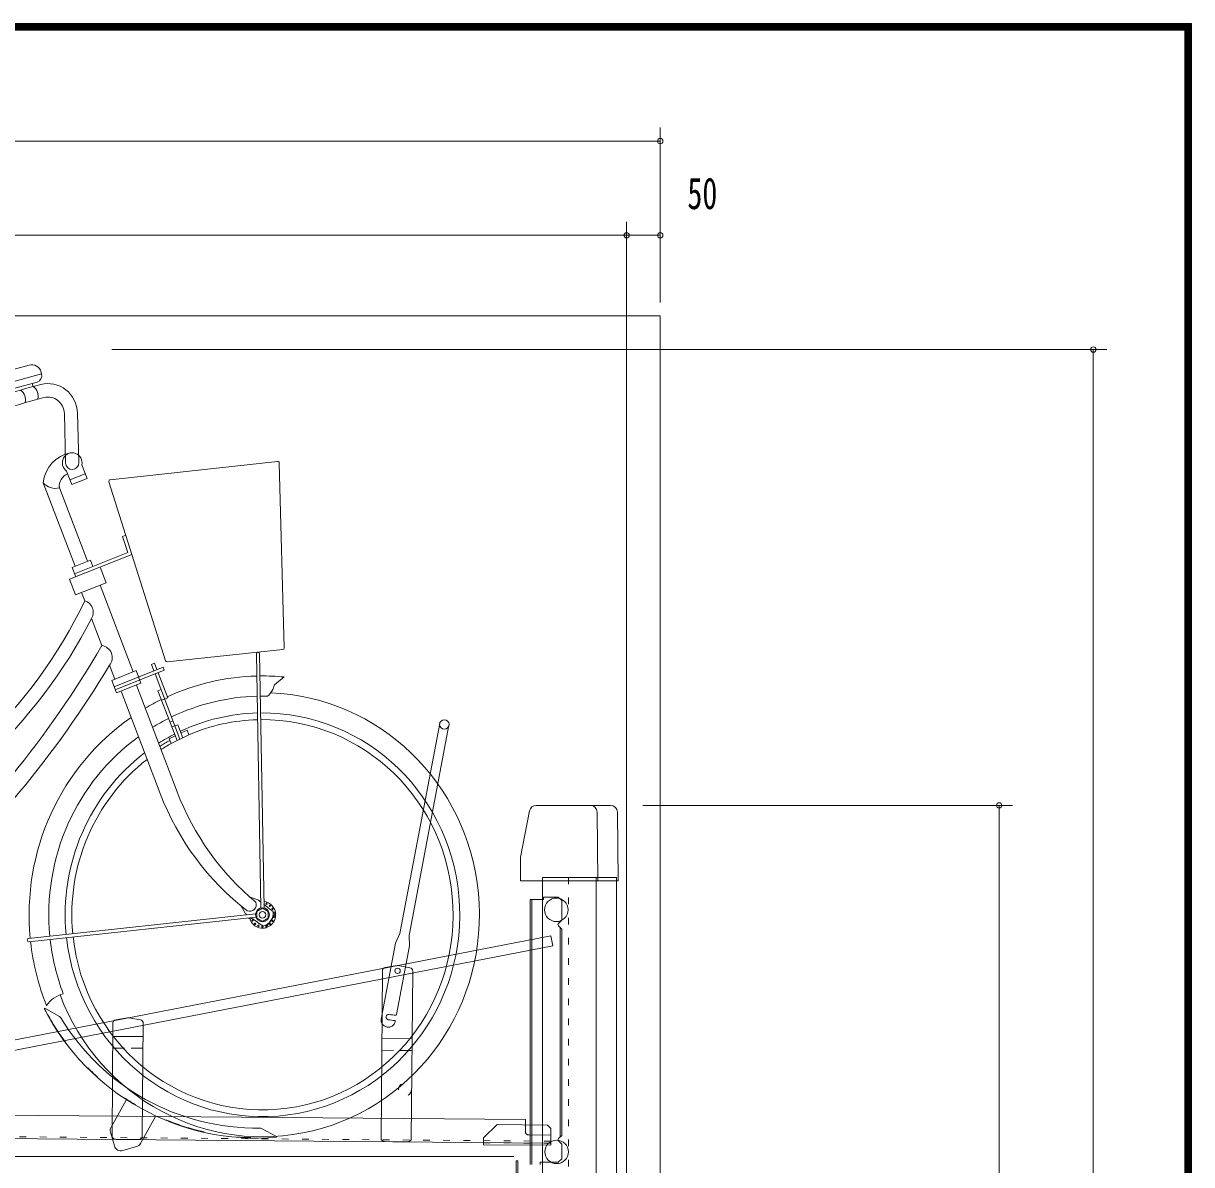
# Model space of a CAD drawing. Units: millimetres, scale not verified. Extents: x -5740 to 5740, y -4020 to 4020.
# Drawn here: x 4002 to 5740, y 2323 to 4020 of the extents above; entities that cross this region are included whole.
import ezdxf
from ezdxf.enums import TextEntityAlignment as Align

# ---------------------------------------------------------------- set-up
doc = ezdxf.new("R2010")
doc.units = ezdxf.units.MM
doc.header["$LTSCALE"] = 10
doc.linetypes.add('USER1', pattern=[3, 1, -2])
doc.linetypes.add('USER6', pattern=[25, 6, -5, 2, -5, 2, -5])
for name, color, linetype, lineweight in [('0-0_0', 7, 'Continuous', 18), ('0-2_2-03BODL', 7, 'Continuous', 18), ('0-B_2-F', 3, 'Continuous', 18), ('1-0_0-00', 4, 'Continuous', 18), ('1-1_2ラック-03BODL', 2, 'USER6', 18), ('1-3_2ラック-9上ラック', 7, 'Continuous', 18), ('1-4_2ラック-A上ラック架台', 3, 'Continuous', 18), ('1-5_2ラック-D上自転車１', 4, 'Continuous', 18)]:
    doc.layers.add(name, color=color, linetype=linetype, lineweight=lineweight)
doc.styles.add('ＭＳ ゴシック', font='')
doc.styles.get('ＭＳ ゴシック').set_extended_font_data('MS Gothic')

# ---------------------------------------------------------------- blocks, each defined once
blk = doc.blocks.new('ju')
at = {"layer": '1-5_2ラック-D上自転車１'}
for p, q in [((9951.28, 7731.78), (9927.73, 7725.13)), ((9930.17, 7697.29), (9963.14, 7706.6)), ((9956.07, 7704.61), (9957.36, 7699.85)), ((10003.83, 7659.86), (10005.71, 7586.15)), ((10025.24, 7586.67), (10023.36, 7660.38)), ((10014.76, 7553.92), (10007.05, 7574.14)), ((10037.51, 7563.01), (10029.8, 7583.23)), ((10072, 7561.29), (10320.65, 7588.56)), ((10330.76, 7311.09), (10323.35, 7586.14)), ((10019.84, 7432.65), (9972.47, 7556.77)), ((10012.1, 7560.9), (10034.85, 7570)), ((10014.76, 7553.92), (10037.51, 7563.01)), ((10069.94, 7558.03), (10154.19, 7292.16)), ((9996.36, 7549.15), (10038.04, 7439.93)), ((10090.48, 7477), (10095.04, 7478.82)), ((10098.03, 7453.18), (10090.48, 7477)), ((10018.84, 7421.52), (10098.03, 7453.18)), ((10104.1, 7450.23), (10011.52, 7413.22)), ((10042.59, 7441.75), (10015.29, 7430.83)), ((10046.14, 7432.43), (10042.59, 7441.75)), ((10015.29, 7430.83), (10020.62, 7416.86)), ((10065.91, 7408.13), (10057.02, 7431.41)), ((10011.52, 7413.22), (10020.41, 7389.94)), ((10020.41, 7389.94), (10065.91, 7408.13)), ((10056.81, 7404.49), (10106.04, 7275.5)), ((10034.28, 7381.08), (10029.51, 7393.57)), ((10059.62, 7314.67), (10044.26, 7354.92)), ((10156.77, 7290.44), (10328.57, 7308.54)), ((10295.76, 6924.39), (10289.25, 7302.1)), ((10294.13, 7302.18), (10300.65, 6924.47)), ((10078.74, 7264.59), (10070.82, 7285.32)), ((10110.59, 7277.32), (10074.19, 7262.77)), ((10074.19, 7262.77), (10081.29, 7244.14)), ((10117.7, 7258.69), (10110.59, 7277.32)), ((10138.67, 7272.44), (10175.7, 7175.43)), ((10157.44, 7237), (10143.22, 7274.26)), ((10316.02, 7256.46), (10330.5, 7267.91)), ((10081.29, 7244.14), (10117.7, 7258.69)), ((10146.21, 7094.66), (10088.12, 7246.87)), ((10110.87, 7255.96), (10171.41, 7097.33)), ((10143.01, 7247.34), (10147.56, 7249.16)), ((10171.28, 7173.26), (10143.01, 7247.34)), ((10157.44, 7237), (10148.34, 7233.36)), ((10160.79, 7200.76), (10165.34, 7202.58)), ((10294.15, 6935.24), (10279.02, 6941.01)), ((9950.57, 6879.13), (10288.22, 6915.65)), ((10273.35, 6915.79), (10266.07, 6927.88)), ((10290.04, 6909.4), (10290.12, 6919.21)), ((10290.12, 6919.21), (10298.46, 6924.05)), ((10298.46, 6924.05), (10306.73, 6919.07)), ((10318.22, 6916.48), (10303.08, 6894.38)), ((10306.73, 6919.07), (10306.65, 6909.26)), ((10288.73, 6910.68), (9951.08, 6874.16)), ((10277.28, 6909.44), (10279.69, 6908.4)), ((10298.31, 6904.42), (10290.04, 6909.4)), ((10306.65, 6909.26), (10298.31, 6904.42))]:
    blk.add_line(p, q, dxfattribs=at)
for points in [[(9917.51, 7706.68), (9918.16, 7704.27), (9969.96, 7718.9), (9969.31, 7721.32)], [(10079.52, 7248.79), (10152.33, 7277.9), (10150.55, 7282.56), (10077.74, 7253.45)], [(10136.89, 7277.1), (10133.34, 7286.41), (10137.89, 7288.23), (10141.45, 7278.92)], [(10180.11, 7177.6), (10172.75, 7196.89), (10163.53, 7193.57)], [(10162.45, 7168.91), (10159.78, 7175.92), (10168.61, 7180.26)], [(10177.44, 7184.61), (10186.27, 7188.95), (10188.95, 7181.95), (10162.45, 7168.91)]]:
    blk.add_lwpolyline(points, dxfattribs=at)
for centre, major_axis, start_param, end_param in [((9955.18, 7717.32), (0, 15), 4.9813714, 6.5521677), ((9960.54, 7716.24), (0, 10), 3.4105524, 4.9813487), ((10207.89, 6733.28), (-0.3, 1000), 0.2470742, 0.3104784), ((9949.1, 7686.19), (0, 16.07), 4.3797697, 5.7291479), ((9979.41, 7659.21), (-0.01, 45), 4.7381414, 6.530252), ((10207.89, 6733.28), (-0.3, 980), 0.2470739, 0.3097852), ((9930.27, 7680.86), (0, 16.07), 4.3820392, 5.7291479), ((9979.41, 7659.21), (-0.01, 25), 4.7381478, 6.5302584), ((10021.09, 7551.88), (-0.02, 50), 0.1646877, 1.4727104), ((10015.47, 7586.41), (0, 15), 4.4987906, 8.8117542), ((10015.47, 7586.41), (0, 10), 1.5965416, 4.7381342), ((10320.91, 7586.07), (0, 2.5), 4.7396754, 6.389688), ((9990.65, 7573.45), (-0.01, 25), 2.3015147, 3.3768695), ((10015.77, 7551.41), (-0.01, 20), 0.374646, 1.6838927), ((10072.26, 7558.8), (0, 2.5), 0.1065027, 1.8841201), ((9386.77, 7709.23), (-0.22, 739.5), 3.5278487, 4.2523257), ((10029.76, 7364.2), (-0.01, 17.5), 4.15316, 6.0158052), ((9386.77, 7709.23), (-0.23, 760.5), 3.5264958, 4.2274587), ((8811.47, 8076.76), (-0.45, 1487.5), 3.8550332, 4.1741963), ((10057.29, 7296.83), (-0.01, 18), 4.0188882, 6.1500328), ((10291.69, 7302.14), (0, 2.5), 4.7297932, 7.8713856), ((10328.32, 7311.03), (0, 2.5), 3.2438761, 4.739633), ((8811.47, 8076.76), (-0.46, 1512.5), 3.8544255, 4.1614171), ((10156.52, 7292.93), (0, 2.5), 1.8840572, 3.2438761), ((10298.38, 6914.23), (-0.11, 355.2), 0.0243886, 0.4197447), ((10298.38, 6914.23), (-0.11, 355.2), 6.1901975, 6.2934973), ((10298.38, 6914.23), (-0.1, 330.2), 1.9393887, 6.2453577), ((10287.34, 7262.6), (-0.01, 30), 3.8248574, 4.5057593), ((10298.38, 6914.23), (-0.11, 355.2), 0.4479527, 0.5259071), ((10298.38, 6914.23), (-0.1, 325.2), 0.0250395, 0.4395499), ((10298.38, 6914.23), (-0.1, 325.2), 6.2593832, 6.2928493), ((10298.38, 6914.23), (-0.09, 300.2), 1.6841167, 6.2922093), ((10298.38, 6914.23), (-0.09, 300.2), 0.02568, 0.4284879), ((10298.38, 6914.23), (-0.11, 355.2), 0.5975906, 1.6687486), ((10298.38, 6914.23), (-0.09, 290.2), 1.6844019, 6.2919207), ((10298.38, 6914.23), (-0.1, 325.2), 0.4549688, 0.5402285), ((10298.38, 6914.23), (-0.09, 290.2), 0.0259649, 0.3959422), ((10298.38, 6914.23), (-0.1, 325.2), 0.6188088, 1.6681007), ((10298.38, 6914.23), (-0.09, 300.2), 0.4618898, 0.5543827), ((10298.38, 6914.23), (-0.09, 295.2), 0.4974909, 0.557505), ((10298.38, 6914.23), (-0.09, 290.2), 0.4996627, 0.5607373), ((10298.38, 6914.23), (-0.09, 300.2), 0.6398406, 1.6674607), ((10298.38, 6914.23), (-0.09, 290.2), 0.649305, 1.6671718), ((10510.24, 7240.2), (-0.12, 400), 1.9428761, 2.4977768), ((10535.45, 7242.86), (-0.12, 400), 1.9428761, 2.4576204), ((10279.36, 6929.49), (0, 10), 2.7629702, 5.0450622), ((10298.38, 6914.23), (-0.01, 20), 1.8011, 6.1751927), ((10535.45, 7242.86), (-0.12, 395), 2.4610186, 2.4706888), ((10510.24, 7240.2), (-0.12, 405), 2.4994664, 2.505814), ((10294.84, 6916.78), (-0.01, 20), 3.3857142, 4.8332871), ((10535.45, 7242.86), (-0.12, 395), 2.4869695, 2.5308956), ((10510.24, 7240.2), (-0.12, 405), 2.5242955, 2.5798443), ((9950.83, 6876.64), (0, 2.5), 0.1050448, 3.2466372), ((10298.38, 6914.23), (-0.11, 355.2), 1.6828256, 1.96047), ((10298.38, 6914.23), (-0.1, 325.2), 1.6834762, 1.9409684), ((10010.11, 6757.32), (-0.01, 40), 0.2034178, 0.9917619)]:
    blk.add_ellipse(centre, major_axis=major_axis, ratio=0.97706, start_param=start_param, end_param=end_param, dxfattribs=at)
for centre, major_axis in [((10304.36, 6930.63), (0, 1)), ((10298.38, 6914.23), (0, 10.5)), ((10298.38, 6914.23), (0, 5)), ((10309.48, 6927.55), (0, 1)), ((10313.26, 6922.86), (0, 1)), ((10315.24, 6917.13), (0, 1)), ((10283.51, 6905.61), (0, 1)), ((10287.29, 6900.92), (0, 1)), ((10292.41, 6897.84), (0, 1)), ((10298.24, 6896.73), (0, 1)), ((10304.1, 6897.74), (0, 1)), ((10309.27, 6900.74), (0, 1)), ((10313.12, 6905.36), (0, 1)), ((10315.2, 6911.05), (0, 1))]:
    blk.add_ellipse(centre, major_axis=major_axis, ratio=0.97706, dxfattribs=at)
blk = doc.blocks.new('akyg')
at = {"layer": '1-1_2ラック-03BODL'}
blk.add_arc((10289.34, 6937.11), 354.45, 207.22617, 274.82017, dxfattribs=at)
at = {"layer": '1-3_2ラック-9上ラック', "color": 3}
for p, q in [((10561.91, 7198.62), (10502.62, 6886.2)), ((10575.66, 7196.01), (10516.38, 6883.59)), ((10496.39, 6872.11), (10502.62, 6886.2)), ((10517.02, 6868.2), (10516.38, 6883.59)), ((10496.39, 6872.11), (10474.95, 6759.13)), ((10517.02, 6868.2), (10497.57, 6765.73)), ((10482.91, 6747.44), (10483.89, 6747.26)), ((10495.69, 6755.81), (10495.58, 6755.22))]:
    blk.add_line(p, q, dxfattribs=at)
at = {"layer": '1-3_2ラック-9上ラック'}
for p, q in [((10716.29, 6937.12), (10696.29, 6937.12)), ((10696.29, 6937.12), (10696.29, 6542.62)), ((10698.79, 6937.12), (10698.79, 6542.62)), ((10738.29, 6940.62), (10716.29, 6940.62)), ((10716.29, 6940.62), (10716.29, 6937.12)), ((10743.29, 6935.62), (10738.29, 6940.62)), ((10743.29, 6935.62), (10743.29, 6906.15)), ((10738.52, 6901.39), (10743.29, 6906.15)), ((10743.29, 6893.08), (10738.52, 6897.85)), ((10727.37, 6883.01), (9303.99, 6606.43)), ((10730.23, 6868.29), (10727.37, 6883.01)), ((10740.79, 6895.58), (10740.79, 6583.65)), ((10743.29, 6893.08), (10743.29, 6586.15)), ((10730.23, 6868.29), (9306.85, 6591.7)), ((10474.67, 6582.05), (10476.74, 6830.96)), ((10498.44, 6838.79), (10480.92, 6835.85)), ((10500.18, 6838.78), (10517.65, 6835.54)), ((10519.67, 6581.68), (10521.74, 6830.59)), ((9973.62, 6774.67), (9974.51, 6775.13)), ((9996.48, 6762.96), (9974.51, 6775.13)), ((10097.78, 6761.12), (10080.26, 6758.18)), ((10099.52, 6761.11), (10116.99, 6757.88)), ((10074.69, 6585.38), (10076.08, 6753.29)), ((10119.68, 6585.01), (10121.08, 6752.92)), ((10075.92, 6733.38), (10120.92, 6733)), ((10475.9, 6730.05), (10520.9, 6729.67)), ((10075.77, 6716.06), (10093.3, 6715.91)), ((10103.24, 6715.83), (10120.77, 6715.68)), ((10475.76, 6712.73), (10493.29, 6712.58)), ((10503.23, 6712.5), (10520.76, 6712.35)), ((10073.18, 6598.37), (10095.46, 6638.61)), ((8977.47, 6624.02), (10689.41, 6609.77)), ((10116.92, 6574.15), (10139.2, 6614.39)), ((10647.35, 6602.12), (10627.18, 6582.29)), ((10647.35, 6602.12), (10722.34, 6601.49)), ((10689.41, 6609.77), (10689.26, 6591.77)), ((10727.3, 6596.45), (10722.34, 6601.49)), ((8977.18, 6589.02), (10727.12, 6574.45)), ((10078.17, 6570.38), (10072.31, 6590.77)), ((10297.13, 6596.47), (10319.09, 6584.31)), ((10319.18, 6583.31), (10319.09, 6584.31)), ((10694.22, 6586.73), (10727.22, 6586.45)), ((10727.09, 6571.45), (10727.3, 6596.45)), ((10727.22, 6586.45), (10727.12, 6574.45)), ((10743.29, 6586.15), (10738.52, 6581.39)), ((10079.64, 6580.34), (10114.64, 6580.05)), ((10090.54, 6563.53), (10110.93, 6569.38)), ((10479.63, 6577.01), (10514.63, 6576.72)), ((10627.1, 6572.29), (10627.18, 6582.29)), ((10627.1, 6572.29), (10727.09, 6571.45)), ((10743.29, 6573.08), (10738.52, 6577.85)), ((10743.29, 6551.12), (10743.29, 6573.08)), ((10743.29, 6551.12), (10738.29, 6546.12)), ((10711.29, 6546.12), (10738.29, 6546.12)), ((10711.29, 6546.12), (10711.29, 6542.62))]:
    blk.add_line(p, q, dxfattribs=at)
at = {"layer": '1-3_2ラック-9上ラック', "linetype": 'USER1'}
for p, q in [((8977.2, 6592.02), (10727.14, 6577.45)), ((10627.12, 6575.29), (10727.12, 6574.45))]:
    blk.add_line(p, q, dxfattribs=at)
at = {"layer": '1-3_2ラック-9上ラック', "color": 3}
for centre, radius in [((10568.79, 7197.32), 7), ((10499.24, 6830.86), 4)]:
    blk.add_circle(centre, radius, dxfattribs=at)
at = {"layer": '1-3_2ラック-9上ラック'}
for centre in [(10735.29, 6921.62), (10735.79, 6561.62)]:
    blk.add_circle(centre, 17.5, dxfattribs=at)
at = {"layer": '1-3_2ラック-9上ラック', "linetype": 'USER1'}
blk.add_circle((10510.27, 6654.26), 9.6, dxfattribs=at)
at = {"layer": '1-3_2ラック-9上ラック'}
for centre, radius, start, end in [((10740.29, 6899.62), 2.5, 135, 225), ((10481.74, 6830.92), 5, 99.52317, 179.52317), ((10499.27, 6833.86), 5, 79.52317, 99.52317), ((10516.74, 6830.63), 5, 359.52317, 79.52317), ((10289.34, 6937.11), 355.05, 207.22617, 274.82017), ((9994.05, 6758.59), 5, 31.15517, 61.02317), ((10289.34, 6937.11), 340.05, 211.15517, 270.89117), ((10081.08, 6753.25), 5, 99.52317, 179.52317), ((10098.61, 6756.19), 5, 79.52317, 99.52317), ((10116.08, 6752.96), 5, 359.52317, 79.52317), ((10081.92, 6593.53), 10, 151.02317, 196.02317), ((10079.69, 6585.34), 5, 179.52317, 269.52317), ((10114.69, 6585.05), 5, 269.52317, 359.52317), ((10294.7, 6592.1), 5, 61.02317, 90.89117), ((10694.26, 6591.73), 5, 179.52317, 269.52317), ((10087.78, 6573.14), 10, 196.02317, 286.02317), ((10108.17, 6578.99), 10, 286.02317, 331.02317), ((10479.67, 6582.01), 5, 179.52317, 269.52317), ((10514.67, 6581.72), 5, 269.52317, 359.52317), ((10740.29, 6579.62), 2.5, 135, 225)]:
    blk.add_arc(centre, radius, start, end, dxfattribs=at)
at = {"layer": '1-3_2ラック-9上ラック', "color": 3}
for centre, radius, start, end in [((10484.77, 6757.27), 10, 169.25487, 259.25487), ((10486.19, 6762.09), 4, 79.25487, 259.25487), ((10499.24, 6830.86), 74, 259.25487, 266.53187), ((10499.24, 6830.86), 66, 259.25487, 267.65887), ((10496.59, 6765.91), 1, 267.65887, 349.25487), ((10485.75, 6757.08), 10, 259.25487, 349.25487), ((10494.71, 6756), 1, 349.25487, 86.53187)]:
    blk.add_arc(centre, radius, start, end, dxfattribs=at)
at = {"layer": '1-4_2ラック-A上ラック架台'}
for p, q in [((10816.04, 7076.88), (10705.28, 7076.88)), ((10695.46, 7068.8), (10682.04, 6999.88)), ((10797.04, 6964.88), (10796.04, 7066.88)), ((10827.04, 6964.88), (10826.04, 7066.88)), ((10682.04, 6964.88), (10682.04, 6999.88)), ((10824.79, 6969.88), (10714.79, 6969.88)), ((10714.79, 5279.88), (10714.79, 6969.88)), ((10794.79, 5279.88), (10794.79, 6969.88)), ((10824.79, 5279.88), (10824.79, 6969.88)), ((10827.04, 6964.88), (10682.04, 6964.88))]:
    blk.add_line(p, q, dxfattribs=at)
at = {"layer": '1-4_2ラック-A上ラック架台', "color": 7, "linetype": 'USER1'}
blk.add_line((10753.29, 5279.88), (10753.29, 6969.88), dxfattribs=at)
at = {"layer": '1-4_2ラック-A上ラック架台', "color": 7}
for p, q in [((10675.79, 6548.12), (10675.79, 6458.12)), ((10678.29, 6548.12), (10675.79, 6548.12)), ((10678.29, 6548.12), (10678.29, 6458.12))]:
    blk.add_line(p, q, dxfattribs=at)
at = {"layer": '1-4_2ラック-A上ラック架台'}
for centre, radius, start, end in [((10705.28, 7066.88), 10, 90, 168.977), ((10786.04, 7066.88), 10, 0, 90), ((10816.04, 7066.88), 10, 0, 90), ((10687.04, 6999.4), 5, 168.977, 180)]:
    blk.add_arc(centre, radius, start, end, dxfattribs=at)

msp = doc.modelspace()

# ---------------------------------------------------------------- linework, layer by layer
at = {"layer": '0-2_2-03BODL'}
for p, q in [((4949.32, 3585.03), (1329.32, 3585.03)), ((4949.32, 1035.03), (4949.32, 3585.03))]:
    msp.add_line(p, q, dxfattribs=at)
at = {"layer": '0-B_2-F'}
for p, q in [((4949.32, 3865.03), (4949.32, 3605.03)), ((4949.32, 3845.03), (2915.35, 3845.03)), ((4899.32, 3725.03), (4899.32, 1077.55)), ((4899.32, 3705.03), (2969.32, 3705.03)), ((4949.32, 3705.03), (4899.32, 3705.03)), ((5613.32, 3535.01), (4133.77, 3535.01)), ((5593.32, 1035.03), (5593.32, 3535.01)), ((5473.32, 2857.03), (4923.57, 2857.03)), ((5453.32, 1035.03), (5453.32, 2857.03)), ((2098.3, 2335.03), (4731.58, 2335.03))]:
    msp.add_line(p, q, dxfattribs=at)
for centre, start, end in [((4949.32, 3845.03), 0, 180), ((4949.32, 3845.03), 180, 0), ((4899.32, 3705.03), 0, 180), ((4899.32, 3705.03), 180, 0), ((4949.32, 3705.03), 0, 180), ((4949.32, 3705.03), 180, 0), ((5593.32, 3535.01), 0, 180), ((5593.32, 3535.01), 180, 0), ((5453.32, 2857.03), 0, 180), ((5453.32, 2857.03), 180, 0)]:
    msp.add_arc(centre, 4, start, end, dxfattribs=at)
at = {"layer": '1-0_0-00', "color": 5}
for points in [[(5739.53, 4020.15), (-5740.47, 4020.15), (-5740.47, -4019.85), (5739.53, -4019.85)], [(5738.53, 4019.15), (5738.53, -4018.85), (-5739.47, -4018.85), (-5739.47, 4019.15)], [(5737.53, 4018.15), (5737.53, -4017.85), (-5738.47, -4017.85), (-5738.47, 4018.15)], [(5736.53, 4017.15), (5736.53, -4016.85), (-5737.47, -4016.85), (-5737.47, 4017.15)], [(5735.53, 4016.15), (5735.53, -4015.85), (-5736.47, -4015.85), (-5736.47, 4016.15)], [(5734.53, 4015.15), (5734.53, -4014.85), (-5735.47, -4014.85), (-5735.47, 4015.15)], [(5733.53, 4014.15), (5733.53, -4013.85), (-5734.47, -4013.85), (-5734.47, 4014.15)], [(5732.53, 4013.15), (5732.53, -4012.85), (-5733.47, -4012.85), (-5733.47, 4013.15)], [(5731.53, 4012.15), (5731.53, -4011.85), (-5732.47, -4011.85), (-5732.47, 4012.15)], [(5730.53, 4011.15), (5730.53, -4010.85), (-5731.47, -4010.85), (-5731.47, 4011.15)], [(5729.53, 4010.15), (5729.53, -4009.85), (-5730.47, -4009.85), (-5730.47, 4010.15)]]:
    msp.add_lwpolyline(points, close=True, dxfattribs=at)

# ---------------------------------------------------------------- block references
at = {"layer": '0-0_0'}
for name in ['ju', 'akyg']:
    msp.add_blockref(name, (-5940.47, -4219.85), dxfattribs=at)

# ---------------------------------------------------------------- texts
at = {"layer": '0-B_2-F', "color": 7, "style": 'ＭＳ ゴシック', "width": 0.7}
msp.add_text('50', height=46.89, dxfattribs=at).set_placement((4989.66, 3729.83), align=Align.BOTTOM_LEFT)

doc.saveas('drawing.dxf')
